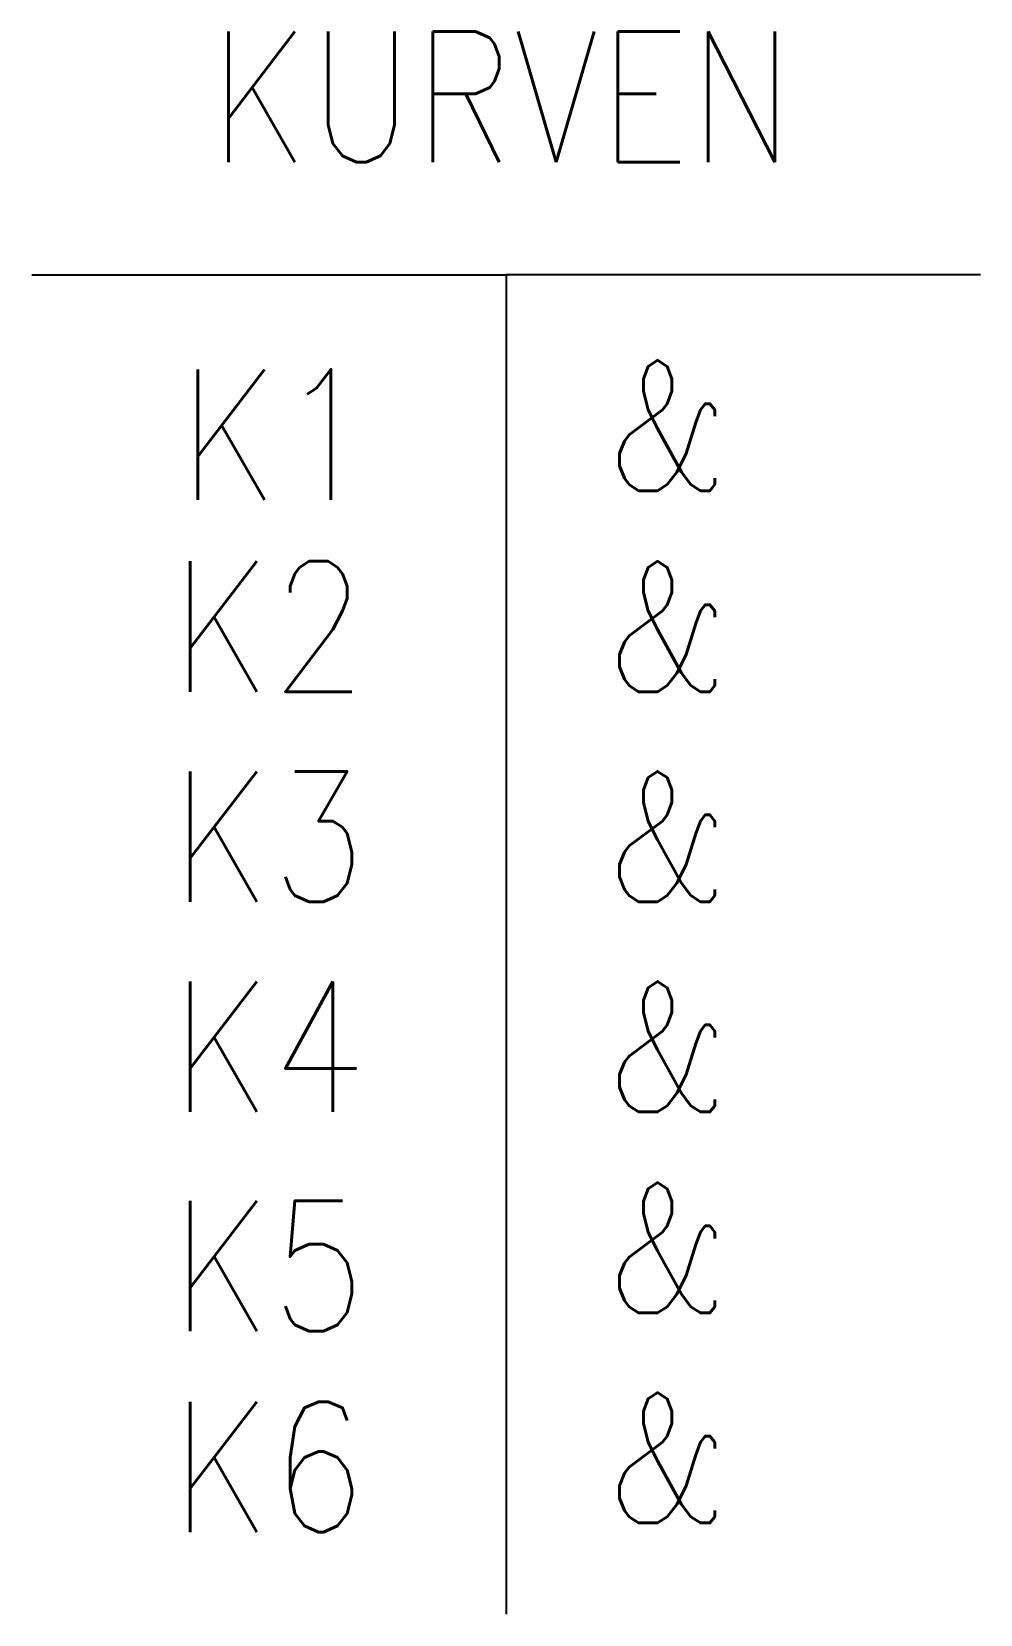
# Model space of a CAD drawing. Extents: x 309.6 to 325.6, y 133.4 to 160.1.
import ezdxf
from ezdxf.enums import TextEntityAlignment as Align

# ---------------------------------------------------------------- set-up
doc = ezdxf.new("R2010")
doc.units = 0
doc.header["$LTSCALE"] = 6
doc.layers.add('1', color=7, linetype='CONTINUOUS')
doc.styles.get("Standard").update_dxf_attribs({"font": 'simplex', "width": 0.85})

msp = doc.modelspace()

# ---------------------------------------------------------------- linework, layer by layer
at = {"layer": '1', "color": 0}
for p, q in [((309.575, 156), (317.575, 156)), ((317.575, 156), (317.575, 133.4)), ((325.575, 156), (317.575, 156))]:
    msp.add_line(p, q, dxfattribs=at)

# ---------------------------------------------------------------- texts
at = {"layer": '1', "color": 0, "width": 0.85}
msp.add_text('KURVEN', height=2.2, dxfattribs=at).set_placement((317.5, 159), align=Align.MIDDLE)
for s, p in [('K1', (312.057, 152.202)), ('K2', (311.93, 148.965)), ('K3', (311.93, 145.421)), ('K4', (311.93, 141.876)), ('K5', (311.93, 138.177)), ('K6', (311.93, 134.787))]:
    msp.add_text(s, height=2.2, dxfattribs=at).set_placement(p)
for p in [(319.251, 152.356), (319.251, 148.965), (319.251, 145.421), (319.251, 141.876), (319.251, 138.485), (319.251, 134.941)]:
    msp.add_attdef('&', p, '', height=2.2, dxfattribs=at)

doc.saveas('drawing.dxf')
